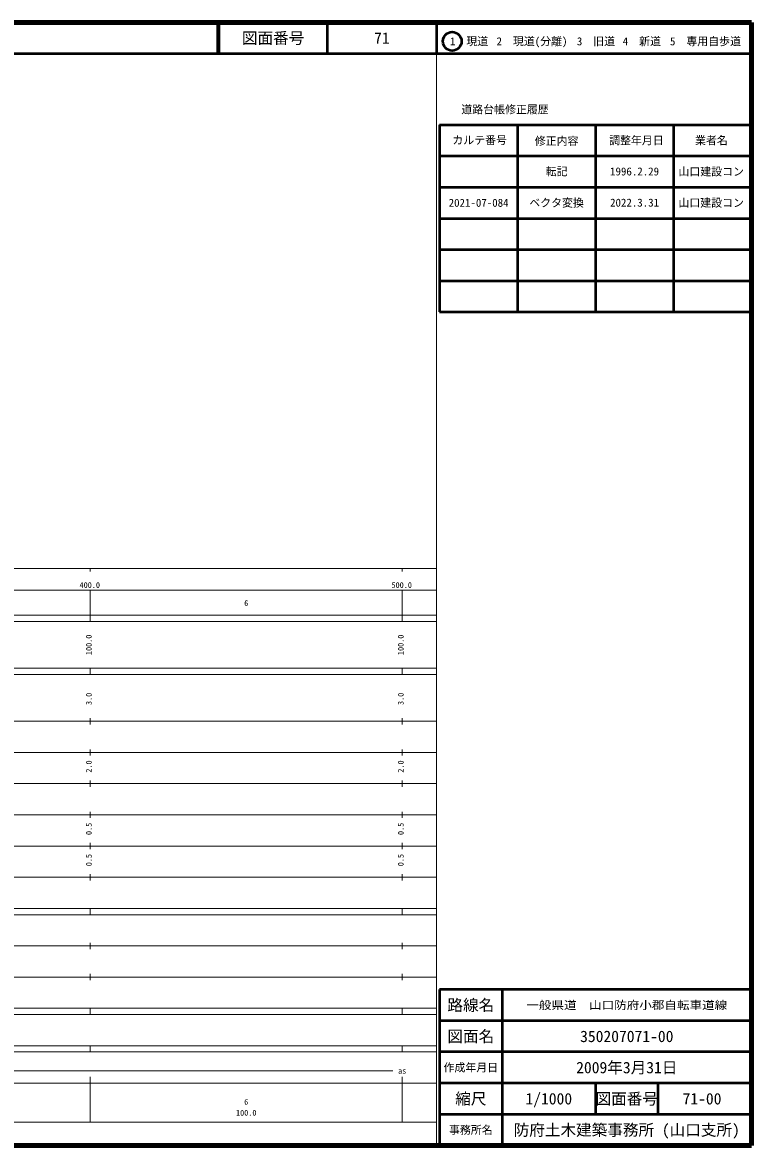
# Model space of a CAD drawing. Units: millimetres on the paper, enlarged 1000 times. Extents: x 40000 to 680000, y 20000 to 380000.
# Drawn here: x 446257 to 680000, y 20000 to 380000 of the extents above; entities that cross this region are included whole.
import ezdxf
from ezdxf.enums import TextEntityAlignment as Align

# ---------------------------------------------------------------- set-up
doc = ezdxf.new("R2010")
doc.units = ezdxf.units.MM
doc.header["$LTSCALE"] = 1000
for name, color, linetype, lineweight in [('M-TTL', 2, 'Continuous', 140), ('M-TTL-BAND', 7, 'Continuous', 13), ('M-TTL-FRAM', 2, 'Continuous', 50), ('M-TTL-LINE', 7, 'Continuous', 50)]:
    doc.layers.add(name, color=color, linetype=linetype, lineweight=lineweight)
doc.layers.add('M-TTL-TXT', color=7, linetype='Continuous')
doc.styles.add('ＭＳ ゴシック', font='')
doc.styles.get('ＭＳ ゴシック').set_extended_font_data('MS Gothic')

msp = doc.modelspace()

# ---------------------------------------------------------------- linework, layer by layer
at = {"layer": 'M-TTL'}
for p, q in [((680000, 380000), (40000, 380000)), ((680000, 20000), (680000, 380000)), ((40000, 20000), (680000, 20000))]:
    msp.add_line(p, q, dxfattribs=at)
at = {"layer": 'M-TTL-BAND'}
for p, q in [((579000, 20000), (579000, 370000)), ((40000, 205000), (579000, 205000)), ((468000, 205000), (468000, 204000)), ((568000, 205000), (568000, 204000)), ((68000, 198000), (579000, 198000)), ((468000, 188000), (468000, 198000)), ((568000, 188000), (568000, 198000)), ((40000, 190000), (579000, 190000)), ((40000, 188000), (579000, 188000)), ((40000, 173000), (579000, 173000)), ((468000, 171000), (468000, 173000)), ((568000, 171000), (568000, 173000)), ((40000, 171000), (579000, 171000)), ((40000, 156000), (579000, 156000)), ((468000, 155000), (468000, 157000)), ((568000, 155000), (568000, 157000)), ((46000, 146000), (579000, 146000)), ((468000, 145000), (468000, 147000)), ((568000, 145000), (568000, 147000)), ((468000, 135000), (468000, 137000)), ((568000, 135000), (568000, 137000)), ((52000, 136000), (579000, 136000)), ((46000, 126000), (579000, 126000)), ((468000, 125000), (468000, 127000)), ((568000, 125000), (568000, 127000)), ((52000, 116000), (579000, 116000)), ((468000, 115000), (468000, 117000)), ((568000, 115000), (568000, 117000)), ((46000, 106000), (579000, 106000)), ((468000, 105000), (468000, 107000)), ((568000, 105000), (568000, 107000)), ((40000, 96000), (579000, 96000)), ((40000, 94000), (579000, 94000)), ((468000, 94000), (468000, 96000)), ((568000, 94000), (568000, 96000)), ((49000, 84000), (579000, 84000)), ((468000, 83000), (468000, 85000)), ((568000, 83000), (568000, 85000)), ((40000, 74000), (579000, 74000)), ((468000, 73000), (468000, 75000)), ((568000, 73000), (568000, 75000)), ((40000, 64000), (579000, 64000)), ((40000, 62000), (579000, 62000)), ((468000, 62000), (468000, 64000)), ((568000, 62000), (568000, 64000)), ((40000, 52000), (579000, 52000)), ((468000, 50000), (468000, 52000)), ((568000, 50000), (568000, 52000)), ((40000, 50000), (579000, 50000)), ((71000, 44000), (565000, 44000)), ((40000, 40000), (579000, 40000)), ((468000, 27500), (468000, 42000)), ((568000, 27500), (568000, 42000)), ((68000, 27500), (579000, 27500))]:
    msp.add_line(p, q, dxfattribs=at)
at = {"layer": 'M-TTL-FRAM'}
for p, q in [((580000, 347197), (580000, 287197)), ((580000, 347197), (680000, 347197)), ((580000, 287197), (680000, 287197)), ((680000, 70000), (580000, 70000)), ((580000, 70000), (580000, 20000))]:
    msp.add_line(p, q, dxfattribs=at)
at = {"layer": 'M-TTL-LINE'}
for p, q in [((508747, 380000), (508747, 370000)), ((509247, 380000), (509247, 370000)), ((543997, 380000), (543997, 370000)), ((579000, 380000), (579000, 370000)), ((40000, 370000), (680000, 370000)), ((605000, 347197), (605000, 287197)), ((630000, 347197), (630000, 287197)), ((655000, 347197), (655000, 287197)), ((580000, 337197), (680000, 337197)), ((580000, 327197), (680000, 327197)), ((580000, 317197), (680000, 317197)), ((580000, 307197), (680000, 307197)), ((580000, 297197), (680000, 297197)), ((600000, 70000), (600000, 20000)), ((680000, 60000), (580000, 60000)), ((680000, 50000), (580000, 50000)), ((680000, 40000), (580000, 40000)), ((630000, 40000), (630000, 30000)), ((650000, 40000), (650000, 30000)), ((680000, 30000), (580000, 30000))]:
    msp.add_line(p, q, dxfattribs=at)
msp.add_circle((584031, 373958), 3000, dxfattribs=at)

# ---------------------------------------------------------------- texts
at = {"layer": 'M-TTL-BAND', "style": 'ＭＳ ゴシック'}
for s, p in [('400.0', (467844, 198195)), ('500.0', (567844, 198195)), ('6', (518000, 192405)), ('as', (568000, 42500)), ('6', (518000, 32523)), ('100.0', (518000, 29033))]:
    msp.add_text(s, height=1833, dxfattribs=at).set_placement(p, align=Align.BOTTOM_CENTER)
for s, p in [('100.0', (469000, 180500)), ('100.0', (569000, 180500)), ('3.0', (469000, 163174)), ('3.0', (569000, 163174)), ('2.0', (469000, 141500)), ('2.0', (569000, 141500)), ('0.5', (469000, 121500)), ('0.5', (569000, 121500)), ('0.5', (469000, 111500)), ('0.5', (569000, 111500))]:
    msp.add_text(s, height=1833, rotation=90, dxfattribs=at).set_placement(p, align=Align.BOTTOM_CENTER)
at = {"layer": 'M-TTL-TXT', "style": 'ＭＳ ゴシック'}
for s, height, p in [('図面番号', 3666, (526622, 375000)), ('71', 3666, (561497, 375000)), ('1\u3000現道', 2566, (589448, 373958)), ('2\u3000現道(分離)', 2566, (609619, 373958)), ('3\u3000旧道', 2566, (630121, 373958)), ('4\u3000新道', 2566, (644824, 373958)), ('5\u3000専用自歩道', 2566, (665228, 373958)), ('道路台帳修正履歴', 2566, (600968, 352113)), ('カルテ番号', 2566, (592839, 342277)), ('修正内容', 2566, (617509, 342023)), ('調整年月日', 2566, (643089, 342197)), ('業者名', 2566, (667134, 342197)), ('転記', 2566, (617500, 332245)), ('1996.2.29', 2566, (642500, 332245)), ('山口建設コン', 2566, (667077, 332189)), ('2021-07-084', 2566, (592500, 322197)), ('ベクタ変換', 2566, (617499, 322197)), ('2022.3.31', 2566, (642500, 322245)), ('山口建設コン', 2566, (667077, 322189)), ('路線名', 3666, (590000, 65000)), ('路線名', 3666, (590000, 65000)), ('図面名', 3666, (590000, 55000)), ('図面名', 3666, (590000, 55000)), ('350207071-00', 3666, (640000, 55000)), ('2009年3月31日', 3666, (640000, 45000)), ('作成年月日', 2566, (590000, 45000)), ('作成年月日', 2566, (590000, 45000)), ('縮尺', 3666, (590000, 35000)), ('縮尺', 3666, (590000, 35000)), ('1/1000', 3666, (615000, 35000)), ('図面番号', 3666, (640000, 35000)), ('図面番号', 3666, (640000, 35000)), ('71-00', 3666, (664125, 35000)), ('事務所名', 2566, (590000, 25000)), ('事務所名', 2566, (590000, 25000)), ('防府土木建築事務所 (山口支所)', 3666, (640000, 25000))]:
    msp.add_text(s, height=height, dxfattribs=at).set_placement(p, align=Align.MIDDLE_CENTER)
at = {"layer": 'M-TTL-TXT', "style": 'ＭＳ ゴシック', "width": 1.15}
msp.add_text('一般県道\u3000山口防府小郡自転車道線', height=2566, dxfattribs=at).set_placement((640000, 65000), align=Align.MIDDLE_CENTER)

doc.saveas('drawing.dxf')
